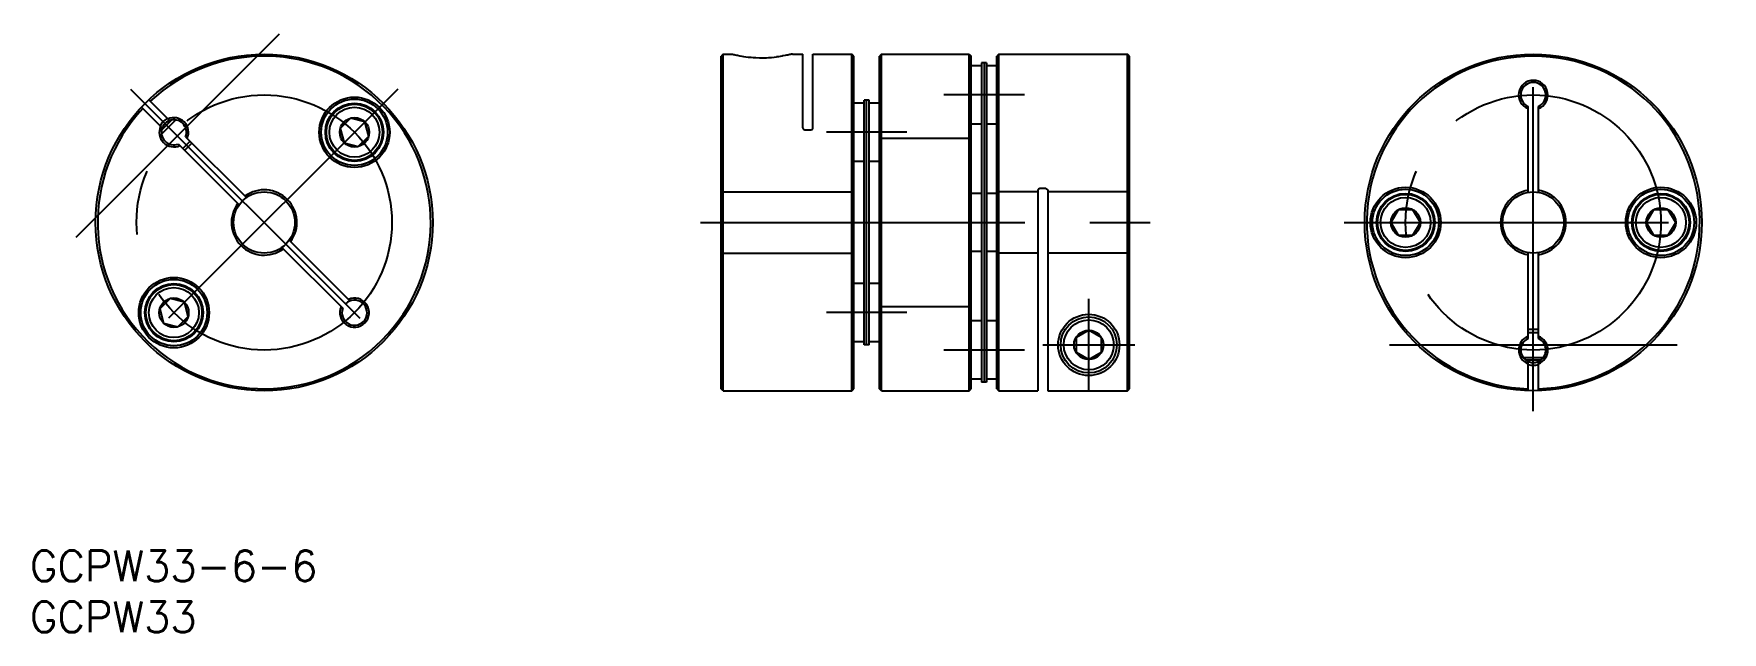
# Model space of a CAD drawing. Extents: x 0 to 166, y 0 to 59.
import ezdxf

# ---------------------------------------------------------------- set-up
doc = ezdxf.new("R2010")
doc.units = 0
doc.linetypes.add('CENTER', pattern=[50.8, 31.75, -6.35, 6.35, -6.35])
doc.linetypes.add('DASHED', pattern=[19.05, 12.7, -6.35])
doc.layers.get('0').update_dxf_attribs({"linetype": 'CONTINUOUS'})
doc.layers.add('CENTER', color=1, linetype='CENTER')
doc.styles.get("Standard").update_dxf_attribs({"font": 'txt.shx', "height": 3, "bigfont": 'bigfont.shx'})

# ---------------------------------------------------------------- blocks, each defined once
blk = doc.blocks.new('*U1')
at = {"color": 7, "linetype": 'CONTINUOUS'}
blk.add_text('GCPW33-6-6', height=3, dxfattribs=at).set_placement((0, 5))
blk = doc.blocks.new('*U2')
at = {"color": 7, "linetype": 'CONTINUOUS'}
blk.add_text('GCPW33', height=3, dxfattribs=at).set_placement((0, 0))

msp = doc.modelspace()

# ---------------------------------------------------------------- linework, layer by layer
at = {"color": 7, "linetype": 'CONTINUOUS'}
for p, q in [((67.876635, 56.666545), (67.676635, 56.466545)), ((67.676635, 23.866545), (67.676635, 56.466545)), ((67.876635, 56.666545), (68.676635, 56.666545)), ((67.876635, 23.666545), (67.876635, 56.666545)), ((68.676635, 56.666545), (68.741398, 56.66154)), ((68.741398, 56.66154), (68.791735, 56.654329)), ((68.791735, 56.654329), (68.878168, 56.634543)), ((68.878168, 56.634543), (68.942906, 56.619906)), ((68.942906, 56.619906), (69.054252, 56.595682)), ((69.054252, 56.595682), (69.187381, 56.567907)), ((69.187381, 56.567907), (69.272221, 56.550782)), ((69.272221, 56.550782), (69.509371, 56.505383)), ((69.509371, 56.505383), (69.695636, 56.472781)), ((69.695636, 56.472781), (69.867922, 56.445301)), ((69.867922, 56.445301), (70.114521, 56.410567)), ((70.114521, 56.410567), (70.343815, 56.382918)), ((70.343815, 56.382918), (70.618165, 56.355601)), ((70.618165, 56.355601), (70.830632, 56.3388)), ((70.830632, 56.3388), (71.084351, 56.32369)), ((71.084351, 56.32369), (71.455238, 56.311334)), ((71.455238, 56.311334), (71.605543, 56.30966)), ((71.605543, 56.30966), (71.868852, 56.311159)), ((71.868852, 56.311159), (72.129116, 56.317986)), ((72.129116, 56.317986), (72.310958, 56.325926)), ((72.310958, 56.325926), (72.627915, 56.346405)), ((72.627915, 56.346405), (72.870333, 56.36806)), ((72.870333, 56.36806), (73.114912, 56.394999)), ((73.297317, 56.418351), (73.114912, 56.394999)), ((73.47455, 56.443755), (73.297317, 56.418351)), ((73.643424, 56.470388), (73.47455, 56.443755)), ((73.72373, 56.483907), (73.643424, 56.470388)), ((73.945319, 56.524188), (73.72373, 56.483907)), ((74.077155, 56.550093), (73.945319, 56.524188)), ((74.196652, 56.574579), (74.077155, 56.550093)), ((74.303808, 56.5971), (74.196652, 56.574579)), ((74.397327, 56.617172), (74.303808, 56.5971)), ((74.475593, 56.634331), (74.397327, 56.617172)), ((74.508499, 56.641673), (74.475593, 56.634331)), ((74.584159, 56.658208), (74.508499, 56.641673)), ((74.636395, 56.664412), (74.584159, 56.658208)), ((74.676635, 56.666545), (74.636395, 56.664412)), ((74.676635, 56.666545), (75.676635, 56.666545)), ((75.676635, 49.451561), (75.676635, 56.666545)), ((76.676635, 49.451561), (76.676635, 56.666545)), ((76.676635, 56.666545), (80.476635, 56.666545)), ((80.476635, 23.666545), (80.476635, 56.666545)), ((80.676635, 56.466545), (80.476635, 56.666545)), ((80.676635, 23.866545), (80.676635, 56.466545)), ((83.376635, 56.666545), (83.176635, 56.466545)), ((83.176635, 23.866545), (83.176635, 56.466545)), ((83.376635, 23.666545), (83.376635, 56.666545)), ((83.376635, 56.666545), (91.976635, 56.666545)), ((91.976635, 23.666545), (91.976635, 56.666545)), ((91.976635, 56.666545), (92.176635, 56.466545)), ((92.176635, 23.866545), (92.176635, 56.466545)), ((94.876635, 56.666545), (94.676635, 56.466545)), ((94.676635, 23.866545), (94.676635, 56.466545)), ((94.876635, 23.666545), (94.876635, 56.666545)), ((94.876635, 56.666545), (107.476635, 56.666545)), ((107.476635, 23.666545), (107.476635, 56.666545)), ((107.676635, 56.466545), (107.476635, 56.666545)), ((107.676635, 23.866545), (107.676635, 56.466545)), ((93.176635, 55.516545), (92.176635, 55.516545)), ((93.676635, 55.827656), (93.176635, 55.827656)), ((93.176635, 55.827656), (93.176635, 24.505434)), ((93.426635, 55.827656), (93.426635, 24.505434)), ((93.676635, 55.827656), (93.676635, 24.505434)), ((94.676635, 55.516545), (93.676635, 55.516545)), ((10.929764, 51.474895), (12.958194, 49.446465)), ((11.63687, 52.182002), (13.665301, 50.153571)), ((81.676635, 51.85538), (80.676635, 51.85538)), ((81.676635, 28.166545), (81.676635, 52.166545)), ((82.176635, 52.166545), (81.676635, 52.166545)), ((81.926635, 28.166545), (81.926635, 52.166545)), ((82.176635, 28.166545), (82.176635, 52.166545)), ((83.176635, 51.85538), (82.176635, 51.85538)), ((146.695863, 43.124585), (146.695863, 51.542757)), ((147.695863, 43.124585), (147.695863, 51.542757)), ((12.89287, 49.206078), (13.905688, 50.218895)), ((31.410482, 50.399573), (30.389862, 49.378953)), ((32.804676, 50.026), (31.410482, 50.399573)), ((33.178249, 48.631807), (32.804676, 50.026)), ((93.176635, 49.816545), (92.176635, 49.816545)), ((94.676635, 49.816545), (93.676635, 49.816545)), ((15.167046, 47.237613), (15.874153, 47.944719)), ((15.254578, 48.564295), (21.207124, 42.611748)), ((30.389862, 49.378953), (30.763435, 47.984759)), ((30.763435, 47.984759), (32.157629, 47.611186)), ((32.157629, 47.611186), (33.178249, 48.631807)), ((75.876635, 49.251561), (76.476635, 49.251561)), ((14.547471, 47.857188), (20.500017, 41.904642)), ((81.676635, 46.15538), (80.676635, 46.15538)), ((83.176635, 46.15538), (82.176635, 46.15538)), ((93.176635, 43.016545), (92.176635, 43.016545)), ((94.676635, 43.016545), (93.676635, 43.016545)), ((98.677045, 43.269515), (98.676635, 43.255068)), ((98.676635, 43.255068), (98.676635, 23.666545)), ((98.678276, 43.283928), (98.677045, 43.269515)), ((98.681066, 43.302351), (98.678276, 43.283928)), ((98.683204, 43.312507), (98.681066, 43.302351)), ((98.686897, 43.326576), (98.683204, 43.312507)), ((98.691396, 43.340407), (98.686897, 43.326576)), ((98.694326, 43.348176), (98.691396, 43.340407)), ((98.702784, 43.367083), (98.694326, 43.348176)), ((98.709672, 43.379831), (98.702784, 43.367083)), ((98.716216, 43.390405), (98.709672, 43.379831)), ((98.725858, 43.403946), (98.716216, 43.390405)), ((98.735139, 43.415205), (98.725858, 43.403946)), ((98.746688, 43.427311), (98.735139, 43.415205)), ((98.755989, 43.4358), (98.746688, 43.427311)), ((98.76748, 43.444981), (98.755989, 43.4358)), ((98.784962, 43.45657), (98.76748, 43.444981)), ((98.792268, 43.460651), (98.784962, 43.45657)), ((98.80544, 43.466983), (98.792268, 43.460651)), ((98.81906, 43.472251), (98.80544, 43.466983)), ((98.829034, 43.475339), (98.81906, 43.472251)), ((98.847419, 43.47943), (98.829034, 43.475339)), ((98.861976, 43.481266), (98.847419, 43.47943)), ((98.876635, 43.481886), (98.861976, 43.481266)), ((99.476635, 43.481886), (98.876635, 43.481886)), ((99.476635, 43.481886), (99.491294, 43.481266)), ((99.491294, 43.481266), (99.505851, 43.47943)), ((99.505851, 43.47943), (99.524236, 43.475339)), ((99.524236, 43.475339), (99.53421, 43.472251)), ((99.53421, 43.472251), (99.54783, 43.466983)), ((99.54783, 43.466983), (99.561002, 43.460651)), ((99.561002, 43.460651), (99.568308, 43.45657)), ((99.568308, 43.45657), (99.58579, 43.444981)), ((99.58579, 43.444981), (99.597281, 43.4358)), ((99.597281, 43.4358), (99.606582, 43.427311)), ((99.606582, 43.427311), (99.618131, 43.415205)), ((99.618131, 43.415205), (99.627412, 43.403946)), ((99.627412, 43.403946), (99.637054, 43.390405)), ((99.637054, 43.390405), (99.643598, 43.379831)), ((99.643598, 43.379831), (99.650486, 43.367083)), ((99.650486, 43.367083), (99.658944, 43.348176)), ((99.658944, 43.348176), (99.661874, 43.340407)), ((99.661874, 43.340407), (99.666373, 43.326576)), ((99.666373, 43.326576), (99.670066, 43.312507)), ((99.670066, 43.312507), (99.672204, 43.302351)), ((99.672204, 43.302351), (99.674995, 43.283928)), ((99.674995, 43.283928), (99.676225, 43.269515)), ((99.676225, 43.269515), (99.676635, 43.255068)), ((99.676635, 43.255068), (99.676635, 23.674123)), ((133.974175, 41.416545), (133.252487, 40.166545)), ((135.417551, 41.416545), (133.974175, 41.416545)), ((136.139239, 40.166545), (135.417551, 41.416545)), ((158.974175, 41.416545), (158.252487, 40.166545)), ((160.417551, 41.416545), (158.974175, 41.416545)), ((161.139239, 40.166545), (160.417551, 41.416545)), ((133.252487, 40.166545), (133.974175, 38.916545)), ((135.417551, 38.916545), (136.139239, 40.166545)), ((158.252487, 40.166545), (158.974175, 38.916545)), ((160.417551, 38.916545), (161.139239, 40.166545)), ((25.390424, 38.428448), (31.342971, 32.475902)), ((133.974175, 38.916545), (135.417551, 38.916545)), ((158.974175, 38.916545), (160.417551, 38.916545)), ((24.683317, 37.721341), (30.635864, 31.768795)), ((93.176635, 37.316545), (92.176635, 37.316545)), ((94.676635, 37.316545), (93.676635, 37.316545)), ((146.695863, 28.790333), (146.695863, 37.208505)), ((147.695863, 28.790333), (147.695863, 37.208505)), ((81.676635, 34.17771), (80.676635, 34.17771)), ((83.176635, 34.17771), (82.176635, 34.17771)), ((13.732813, 32.721904), (12.712192, 31.701283)), ((12.712192, 31.701283), (13.085765, 30.307089)), ((15.127007, 32.348331), (13.732813, 32.721904)), ((15.50058, 30.954137), (15.127007, 32.348331)), ((13.085765, 30.307089), (14.479959, 29.933516)), ((14.479959, 29.933516), (15.50058, 30.954137)), ((93.176635, 30.516545), (92.176635, 30.516545)), ((94.676635, 30.516545), (93.676635, 30.516545)), ((81.676635, 28.47771), (80.676635, 28.47771)), ((82.176635, 28.166545), (81.676635, 28.166545)), ((83.176635, 28.47771), (82.176635, 28.47771)), ((103.676635, 29.609921), (102.426635, 28.888233)), ((102.426635, 28.888233), (102.426635, 27.444857)), ((104.926635, 28.888233), (103.676635, 29.609921)), ((104.926635, 27.444857), (104.926635, 28.888233)), ((147.695863, 29.666545), (146.695863, 29.666545)), ((102.426635, 27.444857), (103.676635, 26.723169)), ((103.676635, 26.723169), (104.926635, 27.444857)), ((147.912033, 26.666545), (146.479693, 26.666545)), ((146.695863, 23.674122), (146.695863, 26.542757)), ((147.695863, 23.674122), (147.695863, 26.542757)), ((93.176635, 24.816545), (92.176635, 24.816545)), ((94.676635, 24.816545), (93.676635, 24.816545)), ((67.876635, 23.666545), (67.676635, 23.866545)), ((67.876635, 23.666545), (80.476635, 23.666545)), ((80.476635, 23.666545), (80.676635, 23.866545)), ((83.376635, 23.666545), (83.176635, 23.866545)), ((83.376635, 23.666545), (91.976635, 23.666545)), ((91.976635, 23.666545), (92.176635, 23.866545)), ((93.676635, 24.505434), (93.176635, 24.505434)), ((94.676635, 23.866545), (94.876635, 23.666545)), ((94.876635, 23.666545), (98.676635, 23.666545)), ((99.676635, 23.666545), (107.476635, 23.666545)), ((107.476635, 23.666545), (107.676635, 23.866545))]:
    msp.add_line(p, q, dxfattribs=at)
at = {"color": 3, "linetype": 'CONTINUOUS'}
for p, q in [((14.290812, 50.221475), (12.890291, 48.820953)), ((15.682881, 48.135992), (14.975774, 47.428885)), ((146.695863, 29.396045), (147.695863, 29.396045)), ((146.205545, 26.937045), (148.186181, 26.937045))]:
    msp.add_line(p, q, dxfattribs=at)
at = {"color": 3, "linetype": 'DASHED'}
for p, q in [((83.376635, 48.416545), (83.176635, 48.616545)), ((83.376635, 48.416545), (91.976635, 48.416545)), ((91.976635, 48.416545), (92.176635, 48.616545)), ((67.876635, 43.166545), (67.676635, 43.366545)), ((67.876635, 43.166545), (80.476635, 43.166545)), ((80.476635, 43.166545), (80.676635, 43.366545)), ((94.876635, 43.166545), (94.676635, 43.366545)), ((98.676635, 43.166545), (94.876635, 43.166545)), ((107.476635, 43.166545), (99.676635, 43.166545)), ((107.476635, 43.166545), (107.676635, 43.366545)), ((67.876635, 37.166545), (67.676635, 36.966545)), ((67.876635, 37.166545), (80.476635, 37.166545)), ((80.476635, 37.166545), (80.676635, 36.966545)), ((94.876635, 37.166545), (94.676635, 36.966545)), ((98.676635, 37.166545), (94.876635, 37.166545)), ((107.476635, 37.166545), (99.676635, 37.166545)), ((107.476635, 37.166545), (107.676635, 36.966545)), ((83.376635, 31.916545), (83.176635, 31.716545)), ((83.376635, 31.916545), (91.976635, 31.916545)), ((91.976635, 31.916545), (92.176635, 31.716545))]:
    msp.add_line(p, q, dxfattribs=at)
at = {"color": 7, "linetype": 'CONTINUOUS'}
for centre, radius in [((22.945221, 40.166545), 16.5), ((147.195863, 40.166545), 16.5), ((31.784056, 49.00538), 3.45), ((31.784056, 49.00538), 3.25), ((31.784056, 49.00538), 2.85), ((31.784056, 49.00538), 2.75), ((31.784056, 49.00538), 2.45), ((31.784056, 49.00538), 1.443376), ((22.945221, 40.166545), 3), ((134.695863, 40.166545), 3.45), ((134.695863, 40.166545), 3.25), ((134.695863, 40.166545), 2.85), ((147.195863, 40.166545), 3), ((159.695863, 40.166545), 3.45), ((159.695863, 40.166545), 3.25), ((159.695863, 40.166545), 2.85), ((134.695863, 40.166545), 2.75), ((134.695863, 40.166545), 2.45), ((134.695863, 40.166545), 1.443376), ((159.695863, 40.166545), 2.75), ((159.695863, 40.166545), 2.45), ((159.695863, 40.166545), 1.443376), ((14.106386, 31.32771), 3.45), ((14.106386, 31.32771), 3.25), ((14.106386, 31.32771), 2.85), ((14.106386, 31.32771), 2.75), ((14.106386, 31.32771), 2.45), ((14.106386, 31.32771), 1.443376), ((103.676635, 28.166545), 3), ((103.676635, 28.166545), 2.75), ((103.676635, 28.166545), 2.45), ((103.676635, 28.166545), 1.443376)]:
    msp.add_circle(centre, radius, dxfattribs=at)
for centre, radius, start, end in [((22.945221, 40.166545), 16.3, 136.757815, 133.242185), ((147.195863, 40.166545), 16.3, 271.757815, 268.242185), ((147.195863, 52.666545), 1.43, 290.46593, 249.53407), ((147.195863, 52.666545), 1.23, 293.985414, 246.014586), ((14.106386, 49.00538), 1.43, 155.46593, 294.53407), ((14.106386, 49.00538), 1.2295, 99.423431, 170.576569), ((14.106386, 49.00538), 1.43, 335.46593, 114.53407), ((14.106386, 49.00538), 1.23, 338.985414, 111.014586), ((14.106386, 49.00538), 1.23, 158.985414, 291.014586), ((75.876635, 49.451561), 0.2, 180, 270), ((76.476635, 49.451561), 0.2, 270, 0), ((22.945221, 40.166545), 3.2, 323.989299, 126.010701), ((147.195863, 40.166545), 3.2, 98.989299, 261.010701), ((147.195863, 40.166545), 3.2, 278.989299, 81.010701), ((22.945221, 40.166545), 3.2, 143.989299, 306.010701), ((31.784056, 31.32771), 1.43, 155.46593, 114.53407), ((31.784056, 31.32771), 1.23, 158.985414, 135), ((147.195863, 27.666545), 1.43, 110.46593, 249.53407), ((147.195863, 27.666545), 1.23, 113.985414, 246.014586), ((147.195863, 27.666545), 1.43, 290.46593, 69.53407), ((147.195863, 27.666545), 1.23, 293.985414, 66.014586), ((147.195863, 27.666545), 1.2295, 234.423431, 305.576569)]:
    msp.add_arc(centre, radius, start, end, dxfattribs=at)
at = {"color": 3, "linetype": 'CONTINUOUS'}
for centre, start, end in [((14.106386, 49.00538), 115.528779, 154.471221), ((147.195863, 27.666545), 250.528779, 289.471221)]:
    msp.add_arc(centre, 1.5, start, end, dxfattribs=at)
at = {"layer": 'CENTER', "color": 1, "linetype": 'CENTER'}
for p, q in [((24.416093, 58.60798), (4.503786, 38.695672)), ((147.195863, 21.666545), (147.195863, 58.666545)), ((36.026696, 53.24802), (9.863745, 27.085069)), ((9.863745, 53.24802), (36.026696, 27.085069)), ((97.368885, 52.666545), (89.484385, 52.666545)), ((85.868885, 49.005434), (77.984385, 49.005434)), ((65.676635, 40.166545), (109.676635, 40.166545)), ((128.695863, 40.166545), (165.695863, 40.166545)), ((103.676635, 23.666545), (103.676635, 32.666545)), ((85.868885, 31.327656), (77.984385, 31.327656)), ((99.176635, 28.166545), (108.176635, 28.166545)), ((133.115735, 28.166545), (161.275991, 28.166545)), ((97.368885, 27.666545), (89.484385, 27.666545))]:
    msp.add_line(p, q, dxfattribs=at)
for centre in [(22.945221, 40.166545), (147.195863, 40.166545)]:
    msp.add_circle(centre, 12.5, dxfattribs=at)

# ---------------------------------------------------------------- block references
at = {"color": 7, "linetype": 'CONTINUOUS'}
for name in ['*U1', '*U2']:
    msp.add_blockref(name, (0, 0), dxfattribs=at)

doc.saveas('drawing.dxf')
